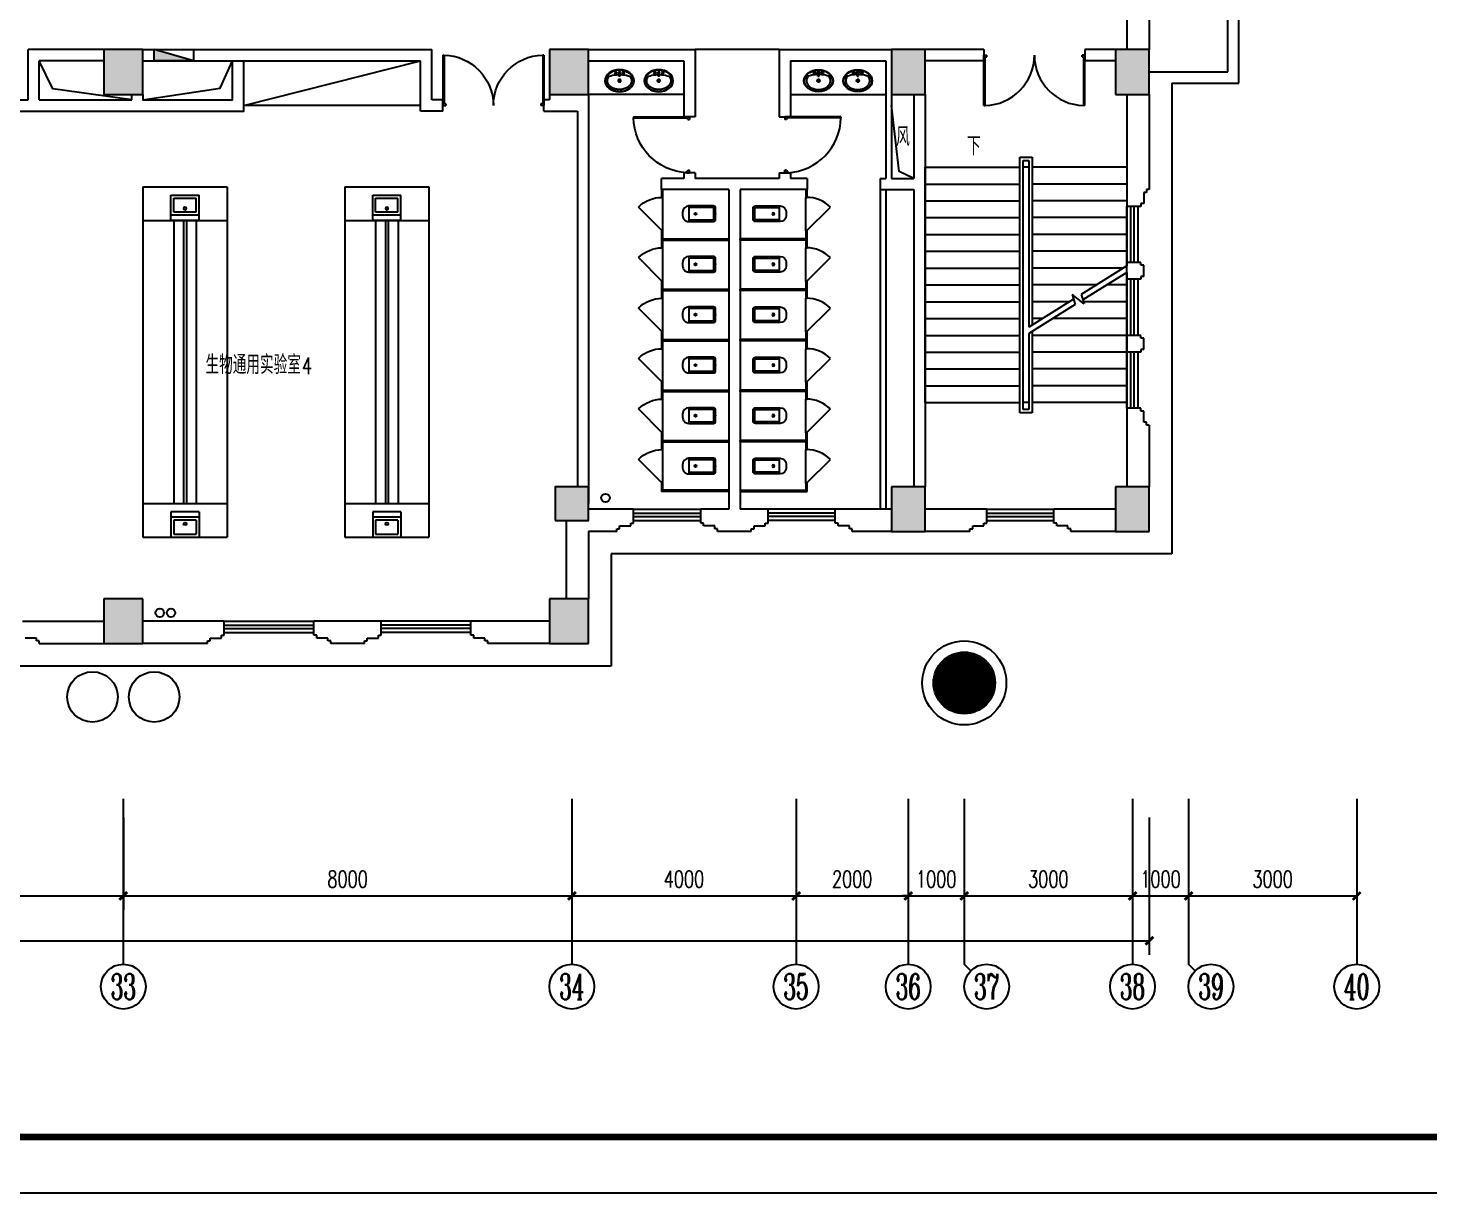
# Model space of a CAD drawing. Extents: x 190999 to 834799, y -200814 to 215286.
# Drawn here: x 618085 to 643074, y 71786 to 92570 of the extents above; entities that cross this region are included whole.
import ezdxf
from ezdxf.enums import TextEntityAlignment as Align

# ---------------------------------------------------------------- set-up
doc = ezdxf.new("R2010")
doc.units = 0
doc.header["$LTSCALE"] = 1000
doc.header["$MEASUREMENT"] = 0
for name, color, linetype in [('A-卫生间', 250, 'Continuous'), ('A-墙线', 2, 'Continuous'), ('A-外包装修', 250, 'Continuous'), ('A-外窗', 145, 'Continuous'), ('A-家具', 250, 'Continuous'), ('A-门', 167, 'Continuous'), ('AXIS', 3, 'Continuous'), ('AXIS_TEXT', 7, 'Continuous'), ('COLUMN', 2, 'Continuous'), ('DIM_SYMB', 3, 'Continuous'), ('EQUIP_消火栓', 6, 'Continuous'), ('PUB_HATCH', 250, 'Continuous'), ('PUB_TEXT', 7, 'Continuous'), ('STAIR', 5, 'Continuous'), ('图框', 189, 'Continuous'), ('房间名称', 7, 'Continuous'), ('洞口线', 177, 'Continuous'), ('雨水管', 3, 'Continuous')]:
    doc.layers.add(name, color=color, linetype=linetype)
doc.styles.add('_TCH_AXIS', font='COMPLEX', dxfattribs={"bigfont": 'GBCBIG'})
doc.styles.add('_TCH_DIM', font='SIMPLEX', dxfattribs={"bigfont": 'GBCBIG'})
doc.styles.add('COMPLEX', font='COMPLEX')
doc.styles.add('DIM_FONT', font='SIMPLEX', dxfattribs={"width": 0.7, "bigfont": 'GBCBIG'})
doc.styles.add('zz-1', font='arial.ttf', dxfattribs={"width": 0.8})
doc.dimstyles.new('DIMN', dxfattribs={"dimtxt": 300, "dimasz": 100, "dimexe": 250, "dimexo": 300, "dimgap": 150, "dimtad": 1, "dimdec": 0, "dimzin": 0, "dimdsep": 46, "dimtxsty": 'DIM_FONT', "dimblk": 'ARCHTICK', "dimcen": 0.09, "dimclrt": 7, "dimazin": 2, "dimtfac": 1, "dimtdec": 0, "dimtix": 1, "dimtmove": 2, "dimatfit": 3, "dimfxl": 0, "dimtolj": 1, "dimtzin": 0, "dimarcsym": 0})

# ---------------------------------------------------------------- blocks, each defined once
blk = doc.blocks.new('TJAD_TK_A0')
at = {"layer": '图框'}
blk.add_line((973, -441.7), (2162, -441.7), dxfattribs=at)
at = {"layer": '图框', "const_width": 1.2}
blk.add_lwpolyline([(2152, -431.7), (2152, 389.3), (998, 389.3), (998, -431.7)], close=True, dxfattribs=at)
blk = doc.blocks.new('m1800')
at = {"layer": 'A-墙线'}
for p, q in [((-900, -100), (-900, 100)), ((900, -100), (900, 100))]:
    blk.add_line(p, q, dxfattribs=at)
at = {"layer": 'A-门'}
for p, q in [((-900, 900), (-900, 0)), ((-900, 900), (-880, 900)), ((-880, 900), (-880, 50)), ((880, 900), (880, 50)), ((900, 900), (880, 900)), ((900, 900), (900, 0)), ((-900, 50), (-870, 50)), ((-900, 0), (-850, 0)), ((-870, 50), (-870, 30)), ((-870, 30), (-850, 30)), ((-850, 30), (-850, 0)), ((850, 30), (850, 0)), ((870, 30), (850, 30)), ((900, 0), (850, 0)), ((870, 50), (870, 30)), ((900, 50), (870, 50))]:
    blk.add_line(p, q, dxfattribs=at)
for centre, start, end in [((-900, 0), 0, 88.7267), ((900, 0), 91.2733, 180)]:
    blk.add_arc(centre, 900, start, end, dxfattribs=at)
blk = doc.blocks.new('手盆')
at = {"layer": 'A-卫生间'}
for p, q in [((113, 12), (46, 16)), ((160, 0), (235, 0)), ((198, -37), (198, 38)), ((113, -11), (46, -16))]:
    blk.add_line(p, q, dxfattribs=at)
for centre, major_axis, ratio, start_param, end_param in [((198, 0), (0, 259), 0.763797, 3.141593, 9.424778), ((194, 0), (0, 259), 0.413212, 0.351725, 1.519021), ((106, 0), (0, 13.9), 0.9, 3.760941, 5.663837), ((194, 0), (0, 259), 0.413212, 1.620217, 2.789865)]:
    blk.add_ellipse(centre, major_axis=major_axis, ratio=ratio, start_param=start_param, end_param=end_param, dxfattribs=at)
for centre, major_axis in [((46, 0), (0, 15.8)), ((56, 71), (0, 20.6)), ((56, 71), (0, 15.6)), ((198, 0), (0, 23.4)), ((56, -71), (0, 20.6)), ((56, -71), (0, 15.6))]:
    blk.add_ellipse(centre, major_axis=major_axis, ratio=0.9, dxfattribs=at)
for points, knots in [([(198, -249), (204, -249), (211, -249), (228, -246), (239, -243), (260, -236), (270, -231), (290, -218), (299, -211), (317, -194), (325, -185), (340, -164), (347, -153), (360, -129), (365, -116), (374, -90), (378, -76), (383, -48), (385, -34), (387, -5), (387, 9), (385, 38), (383, 52), (377, 80), (373, 94), (364, 120), (358, 133), (345, 156), (338, 167), (323, 187), (314, 197), (296, 213), (287, 220), (267, 232), (257, 237), (236, 244), (225, 247), (204, 249), (193, 249), (171, 247), (161, 245), (140, 237), (129, 232), (110, 221), (100, 213), (82, 197), (74, 188), (58, 168), (51, 157), (38, 133), (32, 121), (23, 95), (19, 81), (13, 53), (11, 39), (9, 10), (9, -4), (10, -33), (12, -47), (18, -75), (21, -89), (30, -115), (36, -128), (48, -152), (55, -163), (70, -184), (78, -193), (96, -210), (105, -218), (125, -230), (135, -235), (156, -243), (167, -246), (184, -249), (191, -249), (198, -249)], [0, 0, 0, 0, 0.105369, 0.105369, 0.278747, 0.278747, 0.452125, 0.452125, 0.625504, 0.625504, 0.798882, 0.798882, 0.97226, 0.97226, 1.145639, 1.145639, 1.319017, 1.319017, 1.492395, 1.492395, 1.665774, 1.665774, 1.839152, 1.839152, 2.01253, 2.01253, 2.185909, 2.185909, 2.359287, 2.359287, 2.532665, 2.532665, 2.706044, 2.706044, 2.879422, 2.879422, 3.0528, 3.0528, 3.226179, 3.226179, 3.399557, 3.399557, 3.572935, 3.572935, 3.746313, 3.746313, 3.919692, 3.919692, 4.09307, 4.09307, 4.266448, 4.266448, 4.439827, 4.439827, 4.613205, 4.613205, 4.786583, 4.786583, 4.959962, 4.959962, 5.13334, 5.13334, 5.306718, 5.306718, 5.480097, 5.480097, 5.653475, 5.653475, 5.826853, 5.826853, 6.000232, 6.000232, 6.17361, 6.17361, 6.283185, 6.283185, 6.283185, 6.283185]), ([(119, -185), (121, -187), (123, -188), (130, -193), (135, -196), (146, -202), (152, -205), (163, -209), (169, -210), (180, -213), (186, -214), (194, -214), (196, -214), (198, -214), (204, -214), (209, -214), (222, -212), (229, -210), (241, -206), (245, -204), (254, -200), (259, -197), (269, -191), (275, -187), (286, -178), (291, -173), (300, -162), (304, -158), (314, -145), (319, -137), (327, -123), (329, -118), (334, -107), (336, -101), (341, -89), (343, -83), (346, -71), (348, -64), (351, -49), (352, -40), (354, -22), (355, -13), (355, 5), (355, 14), (354, 32), (352, 41), (349, 58), (348, 66), (343, 81), (341, 89), (335, 104), (332, 111), (326, 125), (322, 132), (314, 144), (310, 150), (301, 162), (296, 167), (287, 177), (281, 181), (272, 189), (267, 192), (256, 199), (250, 202), (238, 207), (233, 209), (223, 211), (217, 212), (205, 214), (198, 214), (186, 213), (181, 213), (171, 211), (166, 210), (151, 205), (141, 200), (128, 191), (123, 188), (119, 185)], [5.740897, 5.740897, 5.740897, 5.740897, 5.780874, 5.780874, 5.896829, 5.896829, 6.012784, 6.012784, 6.128739, 6.128739, 6.240697, 6.240697, 6.283185, 6.283185, 6.283185, 6.399826, 6.399826, 6.5409, 6.5409, 6.634, 6.634, 6.7271, 6.7271, 6.852188, 6.852188, 6.977276, 6.977276, 7.077377, 7.077377, 7.229977, 7.229977, 7.317389, 7.317389, 7.404801, 7.404801, 7.497094, 7.497094, 7.589386, 7.589386, 7.712334, 7.712334, 7.835281, 7.835281, 7.958228, 7.958228, 8.081175, 8.081175, 8.194983, 8.194983, 8.30879, 8.30879, 8.422598, 8.422598, 8.537599, 8.537599, 8.6526, 8.6526, 8.767602, 8.767602, 8.884432, 8.884432, 8.982435, 8.982435, 9.119467, 9.119467, 9.224191, 9.224191, 9.328914, 9.328914, 9.470087, 9.470087, 9.571187, 9.571187, 9.672288, 9.672288, 9.874489, 9.874489, 9.967059, 9.967059, 9.967059, 9.967059])]:
    blk.add_open_spline(points, degree=3, knots=knots, dxfattribs=at)
blk.add_point((46, 0), dxfattribs=at)
blk = doc.blocks.new('m1000')
at = {"layer": 'A-墙线'}
for p, q in [((0, 0), (0, 200)), ((1000, 0), (1000, 200))]:
    blk.add_line(p, q, dxfattribs=at)
at = {"layer": 'A-门'}
for p, q in [((0, 1100), (0, 100)), ((0, 1100), (20, 1100)), ((20, 1100), (20, 150)), ((0, 150), (30, 150)), ((0, 100), (50, 100)), ((30, 150), (30, 130)), ((30, 130), (50, 130)), ((50, 130), (50, 100)), ((950, 130), (950, 100)), ((970, 130), (950, 130)), ((1000, 100), (950, 100)), ((970, 150), (970, 130)), ((1000, 150), (970, 150)), ((1000, 150), (1000, 100))]:
    blk.add_line(p, q, dxfattribs=at)
blk.add_arc((0, 100), 1000, 2.866, 88.854, dxfattribs=at)
blk = doc.blocks.new('$TwtSys$00000434')
for p, q in [((-0.5, 0.5), (-0.5, -0.5)), ((-0.5, -0.5), (0.5, 0.5)), ((0.5, 0.5), (-0.5, 0.5)), ((0.5, -0.5), (0.5, 0.5)), ((-0.5, -0.5), (0.5, -0.5))]:
    blk.add_line(p, q)
blk.add_solid([(0.5, -0.5), (0.5, 0.5), (-0.5, -0.5)])
blk = doc.blocks.new('_ArchTick')
at = {"const_width": 0.5}
blk.add_lwpolyline([(-0.7, -0.7), (0.7, 0.7)], dxfattribs=at)
blk = doc.blocks.new('*D250')
at = {"layer": 'AXIS', "color": 0, "lineweight": -2}
for p, q in [((638785, 78486), (638785, 76836)), ((641785, 78486), (641785, 76836)), ((638785, 77086), (641785, 77086))]:
    blk.add_line(p, q, dxfattribs=at)
at = {"layer": 'Defpoints', "color": 0}
for p in [(638785, 78786), (641785, 78786), (641785, 77086)]:
    blk.add_point(p, dxfattribs=at)
at = {"layer": 'AXIS', "color": 0, "lineweight": -2, "xscale": 100, "yscale": 100, "zscale": 100, "rotation": 180}
blk.add_blockref('_ArchTick', (638785, 77086), dxfattribs=at)
at = {"layer": 'AXIS', "color": 0, "lineweight": -2, "xscale": 100, "yscale": 100, "zscale": 100}
blk.add_blockref('_ArchTick', (641785, 77086), dxfattribs=at)
at = {"layer": 'AXIS', "color": 7, "insert": (640285, 77386), "char_height": 300, "attachment_point": 5, "style": 'DIM_FONT'}
blk.add_mtext('\\A1;3000', dxfattribs=at)
blk = doc.blocks.new('*D251')
at = {"layer": 'AXIS', "color": 0, "lineweight": -2}
for p, q in [((637785, 78486), (637785, 76836)), ((638785, 78486), (638785, 76836)), ((637785, 77086), (638785, 77086))]:
    blk.add_line(p, q, dxfattribs=at)
at = {"layer": 'Defpoints', "color": 0}
for p in [(637785, 78786), (638785, 78786), (638785, 77086)]:
    blk.add_point(p, dxfattribs=at)
at = {"layer": 'AXIS', "color": 0, "lineweight": -2, "xscale": 100, "yscale": 100, "zscale": 100, "rotation": 180}
blk.add_blockref('_ArchTick', (637785, 77086), dxfattribs=at)
at = {"layer": 'AXIS', "color": 0, "lineweight": -2, "xscale": 100, "yscale": 100, "zscale": 100}
blk.add_blockref('_ArchTick', (638785, 77086), dxfattribs=at)
at = {"layer": 'AXIS', "color": 7, "insert": (638285, 77386), "char_height": 300, "attachment_point": 5, "style": 'DIM_FONT'}
blk.add_mtext('\\A1;1000', dxfattribs=at)
blk = doc.blocks.new('*D252')
at = {"layer": 'AXIS', "color": 0, "lineweight": -2}
for p, q in [((634784, 78486), (634784, 76836)), ((637785, 78486), (637785, 76836)), ((634784, 77086), (637785, 77086))]:
    blk.add_line(p, q, dxfattribs=at)
at = {"layer": 'Defpoints', "color": 0}
for p in [(634784, 78786), (637785, 78786), (637785, 77086)]:
    blk.add_point(p, dxfattribs=at)
at = {"layer": 'AXIS', "color": 0, "lineweight": -2, "xscale": 100, "yscale": 100, "zscale": 100, "rotation": 180}
blk.add_blockref('_ArchTick', (634784, 77086), dxfattribs=at)
at = {"layer": 'AXIS', "color": 0, "lineweight": -2, "xscale": 100, "yscale": 100, "zscale": 100}
blk.add_blockref('_ArchTick', (637785, 77086), dxfattribs=at)
at = {"layer": 'AXIS', "color": 7, "insert": (636284, 77386), "char_height": 300, "attachment_point": 5, "style": 'DIM_FONT'}
blk.add_mtext('\\A1;3000', dxfattribs=at)
blk = doc.blocks.new('*D253')
at = {"layer": 'AXIS', "color": 0, "lineweight": -2}
for p, q in [((633785, 78486), (633785, 76836)), ((634784, 78486), (634784, 76836)), ((633785, 77086), (633685, 77086)), ((633785, 77086), (634784, 77086)), ((634784, 77086), (634884, 77086))]:
    blk.add_line(p, q, dxfattribs=at)
at = {"layer": 'Defpoints', "color": 0}
for p in [(633785, 78786), (634784, 78786), (634784, 77086)]:
    blk.add_point(p, dxfattribs=at)
at = {"layer": 'AXIS', "color": 0, "lineweight": -2, "xscale": 100, "yscale": 100, "zscale": 100}
blk.add_blockref('_ArchTick', (633785, 77086), dxfattribs=at)
at = {"layer": 'AXIS', "color": 0, "lineweight": -2, "xscale": 100, "yscale": 100, "zscale": 100, "rotation": 180}
blk.add_blockref('_ArchTick', (634784, 77086), dxfattribs=at)
at = {"layer": 'AXIS', "color": 7, "insert": (634284, 77386), "char_height": 300, "attachment_point": 5, "style": 'DIM_FONT'}
blk.add_mtext('\\A1;1000', dxfattribs=at)
blk = doc.blocks.new('*D254')
at = {"layer": 'AXIS', "color": 0, "lineweight": -2}
for p, q in [((631785, 78486), (631785, 76836)), ((633785, 78486), (633785, 76836)), ((631785, 77086), (633785, 77086))]:
    blk.add_line(p, q, dxfattribs=at)
at = {"layer": 'Defpoints', "color": 0}
for p in [(631785, 78786), (633785, 78786), (633785, 77086)]:
    blk.add_point(p, dxfattribs=at)
at = {"layer": 'AXIS', "color": 0, "lineweight": -2, "xscale": 100, "yscale": 100, "zscale": 100, "rotation": 180}
blk.add_blockref('_ArchTick', (631785, 77086), dxfattribs=at)
at = {"layer": 'AXIS', "color": 0, "lineweight": -2, "xscale": 100, "yscale": 100, "zscale": 100}
blk.add_blockref('_ArchTick', (633785, 77086), dxfattribs=at)
at = {"layer": 'AXIS', "color": 7, "insert": (632785, 77386), "char_height": 300, "attachment_point": 5, "style": 'DIM_FONT'}
blk.add_mtext('\\A1;2000', dxfattribs=at)
blk = doc.blocks.new('*D255')
at = {"layer": 'AXIS', "color": 0, "lineweight": -2}
for p, q in [((627785, 78486), (627785, 76836)), ((631785, 78486), (631785, 76836)), ((627785, 77086), (631785, 77086))]:
    blk.add_line(p, q, dxfattribs=at)
at = {"layer": 'Defpoints', "color": 0}
for p in [(627785, 78786), (631785, 78786), (631785, 77086)]:
    blk.add_point(p, dxfattribs=at)
at = {"layer": 'AXIS', "color": 0, "lineweight": -2, "xscale": 100, "yscale": 100, "zscale": 100, "rotation": 180}
blk.add_blockref('_ArchTick', (627785, 77086), dxfattribs=at)
at = {"layer": 'AXIS', "color": 0, "lineweight": -2, "xscale": 100, "yscale": 100, "zscale": 100}
blk.add_blockref('_ArchTick', (631785, 77086), dxfattribs=at)
at = {"layer": 'AXIS', "color": 7, "insert": (629785, 77386), "char_height": 300, "attachment_point": 5, "style": 'DIM_FONT'}
blk.add_mtext('\\A1;4000', dxfattribs=at)
blk = doc.blocks.new('*D256')
at = {"layer": 'AXIS', "color": 0, "lineweight": -2}
for p, q in [((619785, 78486), (619785, 76836)), ((627785, 78486), (627785, 76836)), ((619785, 77086), (627785, 77086))]:
    blk.add_line(p, q, dxfattribs=at)
at = {"layer": 'Defpoints', "color": 0}
for p in [(619785, 78786), (627785, 78786), (627785, 77086)]:
    blk.add_point(p, dxfattribs=at)
at = {"layer": 'AXIS', "color": 0, "lineweight": -2, "xscale": 100, "yscale": 100, "zscale": 100, "rotation": 180}
blk.add_blockref('_ArchTick', (619785, 77086), dxfattribs=at)
at = {"layer": 'AXIS', "color": 0, "lineweight": -2, "xscale": 100, "yscale": 100, "zscale": 100}
blk.add_blockref('_ArchTick', (627785, 77086), dxfattribs=at)
at = {"layer": 'AXIS', "color": 7, "insert": (623785, 77386), "char_height": 300, "attachment_point": 5, "style": 'DIM_FONT'}
blk.add_mtext('\\A1;8000', dxfattribs=at)
blk = doc.blocks.new('*D257')
at = {"layer": 'AXIS', "color": 0, "lineweight": -2}
for p, q in [((611785, 78486), (611785, 76836)), ((619785, 78486), (619785, 76836)), ((611785, 77086), (619785, 77086))]:
    blk.add_line(p, q, dxfattribs=at)
at = {"layer": 'Defpoints', "color": 0}
for p in [(611785, 78786), (619785, 78786), (619785, 77086)]:
    blk.add_point(p, dxfattribs=at)
at = {"layer": 'AXIS', "color": 0, "lineweight": -2, "xscale": 100, "yscale": 100, "zscale": 100, "rotation": 180}
blk.add_blockref('_ArchTick', (611785, 77086), dxfattribs=at)
at = {"layer": 'AXIS', "color": 0, "lineweight": -2, "xscale": 100, "yscale": 100, "zscale": 100}
blk.add_blockref('_ArchTick', (619785, 77086), dxfattribs=at)
at = {"layer": 'AXIS', "color": 7, "insert": (615785, 77386), "char_height": 300, "attachment_point": 5, "style": 'DIM_FONT'}
blk.add_mtext('\\A1;8000', dxfattribs=at)
blk = doc.blocks.new('*D265')
at = {"layer": 'AXIS', "color": 0, "lineweight": -2}
for p, q in [((564785, 78486), (564785, 76036)), ((638085, 78486), (638085, 76036)), ((564785, 76286), (638085, 76286))]:
    blk.add_line(p, q, dxfattribs=at)
at = {"layer": 'Defpoints', "color": 0}
for p in [(564785, 78786), (638085, 78786), (638085, 76286)]:
    blk.add_point(p, dxfattribs=at)
at = {"layer": 'AXIS', "color": 0, "lineweight": -2, "xscale": 100, "yscale": 100, "zscale": 100, "rotation": 180}
blk.add_blockref('_ArchTick', (564785, 76286), dxfattribs=at)
at = {"layer": 'AXIS', "color": 0, "lineweight": -2, "xscale": 100, "yscale": 100, "zscale": 100}
blk.add_blockref('_ArchTick', (638085, 76286), dxfattribs=at)
at = {"layer": 'AXIS', "color": 7, "insert": (601435, 76586), "char_height": 300, "attachment_point": 5, "style": 'DIM_FONT'}
blk.add_mtext('\\A1;73300', dxfattribs=at)
blk = doc.blocks.new('_YZH')
blk.add_circle((0, 0), 0.5)
at = {"layer": 'PUB_HATCH', "const_width": 0.5}
blk.add_lwpolyline([(-0.25, 0, 1), (0.25, 0, 1)], format="xyb", close=True, dxfattribs=at)
blk = doc.blocks.new('_FZH')
blk.add_lwpolyline([(-0.5, -0.5), (0.5, -0.5), (0.5, 0.5), (-0.5, 0.5)], close=True)
at = {"layer": 'PUB_HATCH'}
blk.add_solid([(-0.5, -0.5), (0.5, -0.5), (-0.5, 0.5), (0.5, 0.5)], dxfattribs=at)
blk = doc.blocks.new('_AXISO')
blk.add_circle((0, 0), 0.5)
at = {"layer": 'AXIS_TEXT', "style": 'COMPLEX', "width": 1.041667}
blk.add_attdef('A', text='', height=0.56, dxfattribs=at).set_placement((-0.25, -0.28), (0.25, -0.28), align=Align.FIT)
blk = doc.blocks.new('$plan$00001609')
at = {"linetype": 'Continuous'}
for p, q in [((0, -251), (0, 251)), ((0, 251), (450, 251)), ((93, -251), (93, 251)), ((450, 251), (450, -251)), ((146, -199), (146, 199)), ((146, 199), (397, 199)), ((397, 199), (397, -199)), ((146, -199), (397, -199)), ((0, -251), (450, -251))]:
    blk.add_line(p, q, dxfattribs=at)
blk.add_line((238, 2), (238, 0))
blk.add_arc((212, 0), 26, 4.716, 0, dxfattribs=at)
at = {"style": 'zz-1'}
for tag in ['YSIZE', 'XSIZE']:
    blk.add_attdef(tag, (0, 0), '', height=0.5, dxfattribs=at)
blk = doc.blocks.new('$lvtry$00000200')
for p, q in [((-140, -40, 0), (-140, -480, 0)), ((-110, -40, 0), (-110, -470, 0)), ((100, 0, 0), (-100, 0, 0)), ((100, -30, 0), (-100, -30, 0)), ((110, -470, 0), (110, -40, 0)), ((140, -480, 0), (140, -40, 0)), ((140, -470, 0), (-140, -470, 0)), ((-30, -590, 0), (30, -590, 0))]:
    blk.add_line(p, q)
blk.add_circle((0, -359, 0), 20)
for centre, radius, start, end in [((-100, -40, 0), 40, 90, 180), ((-100, -40, 0), 10, 90, 180), ((100, -40, 0), 40, 0, 90), ((100, -40, 0), 10, 0, 90), ((-30, -480, 0), 110, 180, 270), ((30, -480, 0), 110, 270, 0)]:
    blk.add_arc(centre, radius, start, end)
blk.add_point((0, 0))
blk = doc.blocks.new('$DorLib2D$00000114')
at = {"color": 0}
blk.add_line((0.5, 0), (-0.207, 0.707), dxfattribs=at)
blk.add_arc((0.5, 0), 1, 135, 180, dxfattribs=at)

msp = doc.modelspace()

# ---------------------------------------------------------------- hatches: boundary and pattern name
at = {"layer": 'PUB_HATCH'}
for points in [[(619434.6, 91386.5), (620134.6, 91386.5), (620134.6, 92186.5), (619434.6, 92186.5)], [(627384.6, 91386.5), (628084.6, 91386.5), (628084.6, 92186.5), (627384.6, 92186.5)], [(633484.6, 91386.5), (634084.6, 91386.5), (634084.6, 92186.5), (633484.6, 92186.5)], [(637484.6, 91386.5), (638084.6, 91386.5), (638084.6, 92186.5), (637484.6, 92186.5)], [(633484.6, 83586.5), (634084.6, 83586.5), (634084.6, 84386.5), (633484.6, 84386.5)], [(637484.6, 83586.5), (638084.6, 83586.5), (638084.6, 84386.5), (637484.6, 84386.5)], [(619434.6, 81586.5), (620134.6, 81586.5), (620134.6, 82386.5), (619434.6, 82386.5)], [(627384.6, 81586.5), (628084.6, 81586.5), (628084.6, 82386.5), (627384.6, 82386.5)]]:
    msp.add_hatch(color=256, dxfattribs=at).paths.add_polyline_path(points)

# ---------------------------------------------------------------- linework, layer by layer
at = {"layer": 'A-卫生间'}
for p, q in [((631484.6, 92186.5), (629984.6, 92186.5)), ((629784.6, 91386.5), (628084.6, 91386.5)), ((631684.6, 91386.5), (633384.6, 91386.5)), ((629384.6, 89686.5), (629384.6, 89549)), ((629409.6, 89686.5), (629384.6, 89686.5)), ((629384.6, 89549), (629409.6, 89549)), ((629409.6, 89549), (629409.6, 89686.5)), ((631959.6, 89686.5), (631959.6, 89549)), ((631984.6, 89686.5), (631959.6, 89686.5)), ((631959.6, 89549), (631984.6, 89549)), ((631984.6, 89549), (631984.6, 89686.5)), ((633284.6, 89686.5), (633284.6, 83986.5)), ((633384.6, 89686.5), (633384.6, 83986.5)), ((629409.6, 88949), (629384.6, 88949)), ((629384.6, 88949), (629384.6, 88786.5)), ((629384.6, 88786.5), (629384.6, 88649)), ((629409.6, 88811.5), (629409.6, 88949)), ((629409.6, 88811.5), (630584.6, 88811.5)), ((629409.6, 88649), (629409.6, 88786.5)), ((629409.6, 88786.5), (630584.6, 88786.5)), ((630584.6, 88811.5), (630584.6, 88786.5)), ((631959.6, 88811.5), (630784.6, 88811.5)), ((630784.6, 88786.5), (630784.6, 88811.5)), ((631959.6, 88786.5), (630784.6, 88786.5)), ((631984.6, 88949), (631959.6, 88949)), ((631959.6, 88949), (631959.6, 88811.5)), ((631959.6, 88786.5), (631959.6, 88649)), ((631984.6, 88786.5), (631984.6, 88949)), ((631984.6, 88649), (631984.6, 88786.5)), ((629384.6, 88649), (629409.6, 88649)), ((631959.6, 88649), (631984.6, 88649)), ((629409.6, 88049), (629384.6, 88049)), ((629384.6, 88049), (629384.6, 87886.5)), ((629409.6, 87911.5), (629409.6, 88049)), ((631984.6, 88049), (631959.6, 88049)), ((631959.6, 88049), (631959.6, 87911.5)), ((631984.6, 87886.5), (631984.6, 88049)), ((629384.6, 87886.5), (629384.6, 87749)), ((629384.6, 87749), (629409.6, 87749)), ((629409.6, 87911.5), (630584.6, 87911.5)), ((629409.6, 87749), (629409.6, 87886.5)), ((629409.6, 87886.5), (630584.6, 87886.5)), ((630584.6, 87911.5), (630584.6, 87886.5)), ((631959.6, 87911.5), (630784.6, 87911.5)), ((630784.6, 87886.5), (630784.6, 87911.5)), ((631959.6, 87886.5), (630784.6, 87886.5)), ((631959.6, 87886.5), (631959.6, 87749)), ((631959.6, 87749), (631984.6, 87749)), ((631984.6, 87749), (631984.6, 87886.5)), ((629409.6, 87149), (629384.6, 87149)), ((629384.6, 87149), (629384.6, 86986.5)), ((629384.6, 86986.5), (629384.6, 86849)), ((629409.6, 87011.5), (629409.6, 87149)), ((629409.6, 87011.5), (630584.6, 87011.5)), ((629409.6, 86986.5), (630584.6, 86986.5)), ((629409.6, 86849), (629409.6, 86986.5)), ((630584.6, 87011.5), (630584.6, 86986.5)), ((631959.6, 87011.5), (630784.6, 87011.5)), ((630784.6, 86986.5), (630784.6, 87011.5)), ((631959.6, 86986.5), (630784.6, 86986.5)), ((631984.6, 87149), (631959.6, 87149)), ((631959.6, 87149), (631959.6, 87011.5)), ((631959.6, 86986.5), (631959.6, 86849)), ((631984.6, 86986.5), (631984.6, 87149)), ((631984.6, 86849), (631984.6, 86986.5)), ((629384.6, 86849), (629409.6, 86849)), ((631959.6, 86849), (631984.6, 86849)), ((629409.6, 86249), (629384.6, 86249)), ((629384.6, 86249), (629384.6, 86086.5)), ((629409.6, 86111.5), (629409.6, 86249)), ((631984.6, 86249), (631959.6, 86249)), ((631959.6, 86249), (631959.6, 86111.5)), ((631984.6, 86086.5), (631984.6, 86249)), ((629384.6, 86086.5), (629384.6, 85949)), ((629409.6, 86111.5), (630584.6, 86111.5)), ((629409.6, 86086.5), (630584.6, 86086.5)), ((629409.6, 85949), (629409.6, 86086.5)), ((630584.6, 86111.5), (630584.6, 86086.5)), ((631959.6, 86111.5), (630784.6, 86111.5)), ((630784.6, 86086.5), (630784.6, 86111.5)), ((631959.6, 86086.5), (630784.6, 86086.5)), ((631959.6, 86086.5), (631959.6, 85949)), ((631984.6, 85949), (631984.6, 86086.5)), ((629384.6, 85949), (629409.6, 85949)), ((631959.6, 85949), (631984.6, 85949)), ((629409.6, 85349), (629384.6, 85349)), ((629384.6, 85349), (629384.6, 85186.5)), ((629409.6, 85211.5), (629409.6, 85349)), ((631984.6, 85349), (631959.6, 85349)), ((631959.6, 85349), (631959.6, 85211.5)), ((631984.6, 85186.5), (631984.6, 85349)), ((629384.6, 85186.5), (629384.6, 85049)), ((629384.6, 85049), (629409.6, 85049)), ((629409.6, 85211.5), (630584.6, 85211.5)), ((629409.6, 85049), (629409.6, 85186.5)), ((629409.6, 85186.5), (630584.6, 85186.5)), ((630584.6, 85211.5), (630584.6, 85186.5)), ((631959.6, 85211.5), (630784.6, 85211.5)), ((630784.6, 85186.5), (630784.6, 85211.5)), ((631959.6, 85186.5), (630784.6, 85186.5)), ((631959.6, 85186.5), (631959.6, 85049)), ((631959.6, 85049), (631984.6, 85049)), ((631984.6, 85049), (631984.6, 85186.5)), ((629409.6, 84449), (629384.6, 84449)), ((629384.6, 84449), (629384.6, 84299)), ((630584.6, 84299), (629384.6, 84299)), ((629409.6, 84324), (629409.6, 84449)), ((630584.6, 84324), (629409.6, 84324)), ((630584.6, 84299), (630584.6, 84324)), ((630784.6, 84324), (631959.6, 84324)), ((630784.6, 84324), (630784.6, 84299)), ((630784.6, 84299), (631984.6, 84299)), ((631984.6, 84449), (631959.6, 84449)), ((631959.6, 84449), (631959.6, 84324)), ((631984.6, 84299), (631984.6, 84449))]:
    msp.add_line(p, q, dxfattribs=at)
at = {"layer": 'A-墙线'}
for p, q in [((637684.6, 93586.5), (637684.6, 92186.5)), ((638084.6, 93286.5), (638084.6, 92186.5)), ((618084.6, 91286.5), (618084.6, 92186.5)), ((619434.6, 92186.5), (618084.6, 92186.5)), ((618284.6, 91286.5), (618284.6, 91986.5)), ((619434.6, 91986.5), (618284.6, 91986.5)), ((620134.6, 92186.5), (625284.6, 92186.5)), ((620134.6, 91986.5), (625084.6, 91986.5)), ((625084.6, 91086.5), (625084.6, 91986.5)), ((625284.6, 91286.5), (625284.6, 92186.5)), ((628084.6, 92186.5), (629984.6, 92186.5)), ((628084.6, 91986.5), (629784.6, 91986.5)), ((629784.6, 91986.5), (629784.6, 90986.5)), ((629984.6, 92186.5), (629984.6, 90986.5)), ((631484.6, 92186.5), (631484.6, 90986.5)), ((631484.6, 92186.5), (633484.6, 92186.5)), ((631684.6, 91986.5), (631684.6, 90986.5)), ((631684.6, 91986.5), (633384.6, 91986.5)), ((633384.6, 91986.5), (633384.6, 89886.5)), ((633484.6, 91986.5), (633484.6, 89886.5)), ((635134.6, 92186.5), (634084.6, 92186.5)), ((635134.6, 91986.5), (634084.6, 91986.5)), ((637484.6, 92186.5), (636934.6, 92186.5)), ((637484.6, 91986.5), (636934.6, 91986.5)), ((617884.6, 91286.5), (618084.6, 91286.5)), ((618284.6, 91286.5), (619934.6, 91286.5)), ((619934.6, 91286.5), (619934.6, 91386.5)), ((625484.6, 91286.5), (625284.6, 91286.5)), ((627384.6, 91286.5), (627284.6, 91286.5)), ((627384.6, 91386.5), (627384.6, 91286.5)), ((628084.6, 91386.5), (628084.6, 84086.5)), ((633884.6, 91386.5), (633884.6, 89886.5)), ((634084.6, 91386.5), (634084.6, 84386.5)), ((637684.6, 91386.5), (637684.6, 89386.5)), ((638084.6, 91386.5), (638084.6, 89686.5)), ((617884.6, 91086.5), (620134.6, 91086.5)), ((625484.6, 91086.5), (625084.6, 91086.5)), ((627284.6, 91086.5), (627884.6, 91086.5)), ((627884.6, 91086.5), (627884.6, 84386.5)), ((629784.6, 89986.5), (629784.6, 89886.5)), ((629984.6, 89986.5), (629984.6, 89886.5)), ((631484.6, 89986.5), (631484.6, 89886.5)), ((631684.6, 89986.5), (631684.6, 89886.5)), ((629784.6, 89886.5), (629384.6, 89886.5)), ((629384.6, 89686.5), (629384.6, 89886.5)), ((631484.6, 89886.5), (629984.6, 89886.5)), ((631984.6, 89886.5), (631684.6, 89886.5)), ((631984.6, 89886.5), (631984.6, 89686.5)), ((633284.6, 89886.5), (633284.6, 89686.5)), ((633284.6, 89886.5), (633384.6, 89886.5)), ((633484.6, 89886.5), (633884.6, 89886.5)), ((630584.6, 89686.5), (629384.6, 89686.5)), ((630584.6, 89686.5), (630584.6, 83986.5)), ((630784.6, 89686.5), (630784.6, 83986.5)), ((631984.6, 89686.5), (630784.6, 89686.5)), ((633284.6, 89686.5), (633884.6, 89686.5)), ((633884.6, 89686.5), (633884.6, 84386.5)), ((638034.6, 89636.5), (637984.6, 89636.5)), ((637984.6, 89636.5), (637984.6, 89436.5)), ((638084.6, 89686.5), (638034.6, 89686.5)), ((638034.6, 89686.5), (638034.6, 89636.5)), ((637934.6, 89386.5), (637684.6, 89386.5)), ((637934.6, 89436.5), (637934.6, 89386.5)), ((637984.6, 89436.5), (637934.6, 89436.5)), ((637684.6, 88086.5), (637684.6, 88386.5)), ((637934.6, 88386.5), (637684.6, 88386.5)), ((637934.6, 88336.5), (637934.6, 88386.5)), ((637984.6, 88336.5), (637934.6, 88336.5)), ((637984.6, 88136.5), (637984.6, 88336.5)), ((637934.6, 88086.5), (637684.6, 88086.5)), ((637934.6, 88136.5), (637934.6, 88086.5)), ((637984.6, 88136.5), (637934.6, 88136.5)), ((637684.6, 86786.5), (637684.6, 87086.5)), ((637934.6, 87086.5), (637684.6, 87086.5)), ((637934.6, 87036.5), (637934.6, 87086.5)), ((637984.6, 87036.5), (637934.6, 87036.5)), ((637984.6, 86836.5), (637984.6, 87036.5)), ((637934.6, 86786.5), (637684.6, 86786.5)), ((637934.6, 86836.5), (637934.6, 86786.5)), ((637984.6, 86836.5), (637934.6, 86836.5)), ((637684.6, 86086.5), (637684.6, 84386.5)), ((637934.6, 85786.5), (637684.6, 85786.5)), ((637934.6, 85736.5), (637934.6, 85786.5)), ((637984.6, 85736.5), (637934.6, 85736.5)), ((637984.6, 85536.5), (637984.6, 85736.5)), ((638034.6, 85536.5), (637984.6, 85536.5)), ((638034.6, 85486.5), (638034.6, 85536.5)), ((638084.6, 85486.5), (638034.6, 85486.5)), ((638084.6, 85486.5), (638084.6, 84386.5)), ((628884.6, 83986.5), (628084.6, 83986.5)), ((628884.6, 83736.5), (628884.6, 83986.5)), ((630584.6, 83986.5), (630084.6, 83986.5)), ((630084.6, 83736.5), (630084.6, 83986.5)), ((631284.6, 83986.5), (630784.6, 83986.5)), ((631284.6, 83736.5), (631284.6, 83986.5)), ((633484.6, 83986.5), (632484.6, 83986.5)), ((632484.6, 83736.5), (632484.6, 83986.5)), ((635184.6, 83986.5), (634084.6, 83986.5)), ((635184.6, 83736.5), (635184.6, 83986.5)), ((637484.6, 83986.5), (636384.6, 83986.5)), ((636384.6, 83736.5), (636384.6, 83986.5)), ((627684.6, 83786.5), (627684.6, 82386.5)), ((628834.6, 83736.5), (628884.6, 83736.5)), ((628834.6, 83686.5), (628834.6, 83736.5)), ((630134.6, 83736.5), (630084.6, 83736.5)), ((630134.6, 83686.5), (630134.6, 83736.5)), ((631234.6, 83736.5), (631284.6, 83736.5)), ((631234.6, 83686.5), (631234.6, 83736.5)), ((632534.6, 83736.5), (632484.6, 83736.5)), ((632534.6, 83686.5), (632534.6, 83736.5)), ((635134.6, 83736.5), (635184.6, 83736.5)), ((635134.6, 83686.5), (635134.6, 83736.5)), ((636434.6, 83736.5), (636384.6, 83736.5)), ((636434.6, 83686.5), (636434.6, 83736.5)), ((628084.6, 83586.5), (628084.6, 82386.5)), ((628584.6, 83586.5), (628084.6, 83586.5)), ((628584.6, 83586.5), (628584.6, 83636.5)), ((628584.6, 83636.5), (628634.6, 83636.5)), ((628634.6, 83636.5), (628634.6, 83686.5)), ((628634.6, 83686.5), (628834.6, 83686.5)), ((630334.6, 83686.5), (630134.6, 83686.5)), ((630334.6, 83636.5), (630334.6, 83686.5)), ((630384.6, 83636.5), (630334.6, 83636.5)), ((630384.6, 83586.5), (630384.6, 83636.5)), ((630984.6, 83586.5), (630384.6, 83586.5)), ((630984.6, 83586.5), (630984.6, 83636.5)), ((630984.6, 83636.5), (631034.6, 83636.5)), ((631034.6, 83636.5), (631034.6, 83686.5)), ((631034.6, 83686.5), (631234.6, 83686.5)), ((632734.6, 83686.5), (632534.6, 83686.5)), ((632734.6, 83636.5), (632734.6, 83686.5)), ((632784.6, 83636.5), (632734.6, 83636.5)), ((632784.6, 83586.5), (632784.6, 83636.5)), ((633484.6, 83586.5), (632784.6, 83586.5)), ((634884.6, 83586.5), (634084.6, 83586.5)), ((634884.6, 83586.5), (634884.6, 83636.5)), ((634884.6, 83636.5), (634934.6, 83636.5)), ((634934.6, 83636.5), (634934.6, 83686.5)), ((634934.6, 83686.5), (635134.6, 83686.5)), ((636634.6, 83686.5), (636434.6, 83686.5)), ((636634.6, 83636.5), (636634.6, 83686.5)), ((636684.6, 83636.5), (636634.6, 83636.5)), ((636684.6, 83586.5), (636684.6, 83636.5)), ((637484.6, 83586.5), (636684.6, 83586.5)), ((617984.6, 81986.5), (619434.6, 81986.5)), ((621584.6, 81986.5), (620134.6, 81986.5)), ((621584.6, 81736.5), (621584.6, 81986.5)), ((624384.6, 81986.5), (623184.6, 81986.5)), ((623184.6, 81736.5), (623184.6, 81986.5)), ((624384.6, 81736.5), (624384.6, 81986.5)), ((627384.6, 81986.5), (625984.6, 81986.5)), ((625984.6, 81736.5), (625984.6, 81986.5)), ((621534.6, 81736.5), (621584.6, 81736.5)), ((621534.6, 81686.5), (621534.6, 81736.5)), ((623234.6, 81736.5), (623184.6, 81736.5)), ((623234.6, 81686.5), (623234.6, 81736.5)), ((624334.6, 81736.5), (624384.6, 81736.5)), ((624334.6, 81686.5), (624334.6, 81736.5)), ((626034.6, 81736.5), (625984.6, 81736.5)), ((626034.6, 81686.5), (626034.6, 81736.5)), ((618234.6, 81686.5), (618034.6, 81686.5)), ((618234.6, 81636.5), (618234.6, 81686.5)), ((618284.6, 81636.5), (618234.6, 81636.5)), ((618284.6, 81586.5), (618284.6, 81636.5)), ((618284.6, 81586.5), (619434.6, 81586.5)), ((621284.6, 81586.5), (620134.6, 81586.5)), ((621284.6, 81586.5), (621284.6, 81636.5)), ((621284.6, 81636.5), (621334.6, 81636.5)), ((621334.6, 81636.5), (621334.6, 81686.5)), ((621334.6, 81686.5), (621534.6, 81686.5)), ((623434.6, 81686.5), (623234.6, 81686.5)), ((623434.6, 81636.5), (623434.6, 81686.5)), ((623484.6, 81636.5), (623434.6, 81636.5)), ((623484.6, 81586.5), (623484.6, 81636.5)), ((624084.6, 81586.5), (623484.6, 81586.5)), ((624084.6, 81586.5), (624084.6, 81636.5)), ((624084.6, 81636.5), (624134.6, 81636.5)), ((624134.6, 81636.5), (624134.6, 81686.5)), ((624134.6, 81686.5), (624334.6, 81686.5)), ((626234.6, 81686.5), (626034.6, 81686.5)), ((626234.6, 81636.5), (626234.6, 81686.5)), ((626284.6, 81636.5), (626234.6, 81636.5)), ((626284.6, 81586.5), (626284.6, 81636.5)), ((627384.6, 81586.5), (626284.6, 81586.5))]:
    msp.add_line(p, q, dxfattribs=at)
for points in [[(620134.6, 91086.5), (621934.6, 91086.5), (621934.6, 91986.5)], [(620134.6, 91386.5), (620134.6, 91286.5), (621734.6, 91286.5), (621734.6, 91986.5)]]:
    msp.add_lwpolyline(points, dxfattribs=at)
at = {"layer": 'A-外包装修'}
for p, q in [((639484.6, 91786.5), (639484.6, 98523.1)), ((639684.6, 91586.5), (639684.6, 98157.4)), ((638084.6, 91786.5), (639484.6, 91786.5)), ((638484.6, 91586.5), (638484.6, 83186.5)), ((638484.6, 91586.5), (639684.6, 91586.5)), ((628484.6, 83186.5), (628484.6, 81186.5)), ((638484.6, 83186.5), (628484.6, 83186.5)), ((628484.6, 81186.5), (563784.6, 81186.5))]:
    msp.add_line(p, q, dxfattribs=at)
for centre, radius in [((634784.6, 80886.5), 750), ((619234.6, 80636.5), 450), ((620334.6, 80636.5), 450)]:
    msp.add_circle(centre, radius, dxfattribs=at)
at = {"layer": 'A-外窗'}
for p, q in [((637684.6, 88386.5), (637684.6, 89386.5)), ((637754.6, 88386.5), (637754.6, 89386.5)), ((637814.6, 88386.5), (637814.6, 89386.5)), ((637884.6, 88386.5), (637884.6, 89386.5)), ((637684.6, 87086.5), (637684.6, 88086.5)), ((637754.6, 87086.5), (637754.6, 88086.5)), ((637814.6, 87086.5), (637814.6, 88086.5)), ((637884.6, 87086.5), (637884.6, 88086.5)), ((637684.6, 85786.5), (637684.6, 86786.5)), ((637754.6, 85786.5), (637754.6, 86786.5)), ((637814.6, 85786.5), (637814.6, 86786.5)), ((637884.6, 85786.5), (637884.6, 86786.5)), ((628884.6, 83986.5), (630084.6, 83986.5)), ((632484.6, 83986.5), (631284.6, 83986.5)), ((635184.6, 83986.5), (636384.6, 83986.5)), ((628884.6, 83916.5), (630084.6, 83916.5)), ((628884.6, 83856.5), (630084.6, 83856.5)), ((628884.6, 83786.5), (630084.6, 83786.5)), ((632484.6, 83916.5), (631284.6, 83916.5)), ((632484.6, 83856.5), (631284.6, 83856.5)), ((632484.6, 83786.5), (631284.6, 83786.5)), ((635184.6, 83916.5), (636384.6, 83916.5)), ((635184.6, 83856.5), (636384.6, 83856.5)), ((635184.6, 83786.5), (636384.6, 83786.5)), ((621584.6, 81986.5), (623184.6, 81986.5)), ((625984.6, 81986.5), (624384.6, 81986.5)), ((621584.6, 81916.5), (623184.6, 81916.5)), ((621584.6, 81856.5), (623184.6, 81856.5)), ((621584.6, 81786.5), (623184.6, 81786.5)), ((625984.6, 81916.5), (624384.6, 81916.5)), ((625984.6, 81856.5), (624384.6, 81856.5)), ((625984.6, 81786.5), (624384.6, 81786.5))]:
    msp.add_line(p, q, dxfattribs=at)
at = {"layer": 'A-家具'}
for p, q in [((621934.6, 91186.5), (625084.6, 91986.5)), ((625084.6, 91186.5), (621934.6, 91186.5)), ((620134.6, 89736.5), (620134.6, 83486.5)), ((620134.6, 89736.5), (621634.6, 89736.5)), ((621634.6, 89736.5), (621634.6, 83486.5)), ((623734.6, 89736.5), (623734.6, 83486.5)), ((623734.6, 89736.5), (625234.6, 89736.5)), ((625234.6, 89736.5), (625234.6, 83486.5)), ((620134.6, 89136.5), (621634.6, 89136.5)), ((620684.6, 89136.5), (620684.6, 84086.5)), ((620859.6, 89136.5), (620859.6, 84086.5)), ((620909.6, 89136.5), (620909.6, 84086.5)), ((621084.6, 89136.5), (621084.6, 84086.5)), ((623734.6, 89136.5), (625234.6, 89136.5)), ((624284.6, 89136.5), (624284.6, 84086.5)), ((624459.6, 89136.5), (624459.6, 84086.5)), ((624509.6, 89136.5), (624509.6, 84086.5)), ((624684.6, 89136.5), (624684.6, 84086.5)), ((620134.6, 84086.5), (621634.6, 84086.5)), ((623734.6, 84086.5), (625234.6, 84086.5)), ((620134.6, 83486.5), (621634.6, 83486.5)), ((623734.6, 83486.5), (625234.6, 83486.5))]:
    msp.add_line(p, q, dxfattribs=at)
at = {"layer": 'A-门'}
for p, q in [((629409.6, 88949), (629409.6, 89549)), ((631959.6, 88949), (631959.6, 89549)), ((629409.6, 88049), (629409.6, 88649)), ((631959.6, 88049), (631959.6, 88649)), ((629409.6, 87149), (629409.6, 87749)), ((631959.6, 87149), (631959.6, 87749)), ((629409.6, 86249), (629409.6, 86849)), ((631959.6, 86249), (631959.6, 86849)), ((629409.6, 85349), (629409.6, 85949)), ((631959.6, 85349), (631959.6, 85949)), ((629409.6, 84449), (629409.6, 85049)), ((631959.6, 84449), (631959.6, 85049))]:
    msp.add_line(p, q, dxfattribs=at)
at = {"layer": 'AXIS'}
for p, q in [((619784.6, 78816.5), (619784.6, 75867.4)), ((627784.6, 78816.5), (627784.6, 75867.4)), ((631784.6, 78816.5), (631784.6, 75867.4)), ((633784.6, 78816.5), (633784.6, 75867.4)), ((634784.1, 78816.5), (634784.1, 75867.4)), ((637784.6, 78816.5), (637784.6, 75867.4)), ((638785, 78816.5), (638785, 75867.4)), ((641784.6, 78816.5), (641784.6, 75867.4)), ((634901.3, 75750.2), (634784.1, 75867.4)), ((638902.2, 75750.2), (638785, 75867.4))]:
    msp.add_line(p, q, dxfattribs=at)
at = {"layer": 'COLUMN'}
for p, q in [((620134.6, 92186.5), (619434.6, 92186.5)), ((619434.6, 92186.5), (619434.6, 91386.5)), ((620134.6, 91386.5), (620134.6, 92186.5)), ((628084.6, 92186.5), (627384.6, 92186.5)), ((627384.6, 92186.5), (627384.6, 91386.5)), ((628084.6, 91386.5), (628084.6, 92186.5)), ((634084.6, 92186.5), (633484.6, 92186.5)), ((633484.6, 92186.5), (633484.6, 91386.5)), ((634084.6, 91386.5), (634084.6, 92186.5)), ((638084.6, 92186.5), (637484.6, 92186.5)), ((637484.6, 92186.5), (637484.6, 91386.5)), ((638084.6, 91386.5), (638084.6, 92186.5)), ((619434.6, 91386.5), (620134.6, 91386.5)), ((627384.6, 91386.5), (628084.6, 91386.5)), ((633484.6, 91386.5), (634084.6, 91386.5)), ((637484.6, 91386.5), (638084.6, 91386.5)), ((634084.6, 84386.5), (633484.6, 84386.5)), ((633484.6, 84386.5), (633484.6, 83586.5)), ((634084.6, 83586.5), (634084.6, 84386.5)), ((638084.6, 84386.5), (637484.6, 84386.5)), ((637484.6, 84386.5), (637484.6, 83586.5)), ((638084.6, 83586.5), (638084.6, 84386.5)), ((633484.6, 83586.5), (634084.6, 83586.5)), ((637484.6, 83586.5), (638084.6, 83586.5)), ((620134.6, 82386.5), (619434.6, 82386.5)), ((619434.6, 82386.5), (619434.6, 81586.5)), ((620134.6, 81586.5), (620134.6, 82386.5)), ((628084.6, 82386.5), (627384.6, 82386.5)), ((627384.6, 82386.5), (627384.6, 81586.5)), ((628084.6, 81586.5), (628084.6, 82386.5)), ((619434.6, 81586.5), (620134.6, 81586.5)), ((627384.6, 81586.5), (628084.6, 81586.5))]:
    msp.add_line(p, q, dxfattribs=at)
at = {"layer": 'DIM_SYMB'}
msp.add_lwpolyline([(634929.6, 90086.5, 0, 0, 0), (634929.6, 84981.6, 0, 0, 0), (636839.6, 84981.6, 0, 0, 0), (636839.6, 87211.7, 80, 0, 0), (636839.6, 87511.7, 0, 0, 0)], format="xyseb", dxfattribs=at)
at = {"layer": 'STAIR'}
for p, q in [((635774.6, 90266.5), (635994.6, 90266.5)), ((635774.6, 85706.5), (635774.6, 90266.5)), ((635994.6, 90266.5), (635994.6, 87272.6)), ((634084.6, 85886.5), (634084.6, 90086.5)), ((634084.6, 90086.5), (635774.6, 90086.5)), ((635834.6, 90206.5), (635934.6, 90206.5)), ((635834.6, 85766.5), (635834.6, 90206.5)), ((635834.6, 85886.5), (635834.6, 90086.5)), ((635934.6, 90086.5), (635834.6, 90086.5)), ((635934.6, 90206.5), (635934.6, 87235.3)), ((635934.6, 90086.5), (635934.6, 87235.3)), ((637684.6, 90086.5), (635994.6, 90086.5)), ((637684.6, 90086.5), (637684.6, 88325.1)), ((634084.6, 89786.5), (635774.6, 89786.5)), ((637684.6, 89786.5), (635994.6, 89786.5)), ((634084.6, 89486.5), (635774.6, 89486.5)), ((637684.6, 89486.5), (635994.6, 89486.5)), ((634084.6, 89186.5), (635774.6, 89186.5)), ((637684.6, 89186.5), (635994.6, 89186.5)), ((634084.6, 88886.5), (635774.6, 88886.5)), ((637684.6, 88886.5), (635994.6, 88886.5)), ((634084.6, 88586.5), (635774.6, 88586.5)), ((637684.6, 88586.5), (635994.6, 88586.5)), ((634084.6, 88286.5), (635774.6, 88286.5)), ((637622.5, 88286.5), (635994.6, 88286.5)), ((637684.6, 88325.1), (636870.8, 87818.3)), ((634084.6, 87986.5), (635774.6, 87986.5)), ((637140.8, 87986.5), (635994.6, 87986.5)), ((637684.6, 88207.3), (636900.9, 87719.3)), ((637684.6, 87986.5), (637330, 87986.5)), ((637684.6, 88207.3), (637684.6, 85886.5)), ((636735.2, 87733.9), (635934.6, 87235.3)), ((636922.7, 87647.6), (636711, 87813.5)), ((636711, 87813.5), (636765.3, 87634.8)), ((636870.8, 87818.3), (636922.7, 87647.6)), ((634084.6, 87686.5), (635774.6, 87686.5)), ((636765.3, 87634.8), (635934.6, 87117.5)), ((636659.1, 87686.5), (635994.6, 87686.5)), ((637684.6, 87686.5), (636910.9, 87686.5)), ((634084.6, 87386.5), (635774.6, 87386.5)), ((636177.4, 87386.5), (635994.6, 87386.5)), ((637684.6, 87386.5), (636366.6, 87386.5)), ((634084.6, 87086.5), (635774.6, 87086.5)), ((635934.6, 87117.5), (635934.6, 85886.5)), ((635934.6, 87117.5), (635934.6, 85766.5)), ((635994.6, 87154.8), (635994.6, 85706.5)), ((637684.6, 87086.5), (635994.6, 87086.5)), ((634084.6, 86786.5), (635774.6, 86786.5)), ((637684.6, 86786.5), (635994.6, 86786.5)), ((634084.6, 86486.5), (635774.6, 86486.5)), ((637684.6, 86486.5), (635994.6, 86486.5)), ((634084.6, 86186.5), (635774.6, 86186.5)), ((637684.6, 86186.5), (635994.6, 86186.5)), ((634084.6, 85886.5), (635774.6, 85886.5)), ((635934.6, 85886.5), (635834.6, 85886.5)), ((635934.6, 85766.5), (635834.6, 85766.5)), ((637684.6, 85886.5), (635994.6, 85886.5)), ((635994.6, 85706.5), (635774.6, 85706.5))]:
    msp.add_line(p, q, dxfattribs=at)
at = {"layer": '洞口线', "ltscale": 2}
for points in [[(619934.6, 91286.5), (618526.6, 91485), (618284.6, 91986.5)], [(620134.6, 91286.5), (621509.6, 91493.9), (621734.6, 91986.5)], [(633884.6, 89886.5), (633625.1, 90011.7), (633484.6, 91186.5)]]:
    msp.add_lwpolyline(points, dxfattribs=at)
at = {"layer": '雨水管'}
for centre in [(628384.6, 84186.5), (620434.6, 82136.5), (620634.6, 82136.5)]:
    msp.add_circle(centre, 75, dxfattribs=at)

# ---------------------------------------------------------------- block references
at = {"xscale": -1, "rotation": 90}
for p in [(628634.6, 91826.5), (629334.6, 91826.5)]:
    msp.add_blockref('手盆', p, dxfattribs=at)
at = {"rotation": 270}
for p in [(632184.6, 91826.5), (632884.6, 91826.5)]:
    msp.add_blockref('手盆', p, dxfattribs=at)
at = {"layer": 'A-卫生间', "rotation": 269.9999999989353}
for p in [(630350.2, 89255.2, 0), (630350.2, 88355.2, 0), (630350.2, 87455.2, 0), (630350.2, 86555.2, 0), (630350.2, 85655.2, 0), (630350.2, 84755.2, 0)]:
    msp.add_blockref('$lvtry$00000200', p, dxfattribs=at)
at = {"layer": 'A-卫生间', "yscale": -0.9999999999999998, "rotation": 270.0000000010646}
for p in [(631018.9, 89255.2, 0), (631018.9, 88355.2, 0), (631018.9, 87455.2, 0), (631018.9, 86555.2, 0), (631018.9, 85655.2, 0), (631018.9, 84755.2, 0)]:
    msp.add_blockref('$lvtry$00000200', p, dxfattribs=at)
at = {"layer": 'A-家具', "rotation": 90}
for p in [(620884.6, 89136.5), (624484.6, 89136.5)]:
    msp.add_blockref('$plan$00001609', p, dxfattribs=at)
at = {"layer": 'A-家具', "yscale": -1, "rotation": 270}
for p in [(620884.6, 83936.5), (624484.6, 83936.5)]:
    msp.add_blockref('$plan$00001609', p, dxfattribs=at)
at = {"layer": 'A-门', "xscale": -1}
msp.add_blockref('m1800', (626384.6, 91186.5), dxfattribs=at)
at = {"layer": 'A-门'}
for name, p, rotation in [('m1800', (636034.6, 92086.5), 180), ('m1000', (631484.6, 90986.5), 270)]:
    msp.add_blockref(name, p, dxfattribs=dict(at, rotation=rotation))
at = {"layer": 'A-门', "xscale": -1, "rotation": 90}
msp.add_blockref('m1000', (629984.6, 90986.5), dxfattribs=at)
at = {"layer": 'A-门', "xscale": -600, "zscale": 25, "rotation": 90}
for p, yscale in [((629397.1, 89249), 600), ((631972.1, 89249), -600), ((629397.1, 88349), 600), ((631972.1, 88349), -600), ((629397.1, 87449), 600), ((631972.1, 87449), -600), ((629397.1, 86549), 600), ((631972.1, 86549), -600), ((629397.1, 85649), 600), ((631972.1, 85649), -600), ((629397.1, 84749), 600), ((631972.1, 84749), -600)]:
    msp.add_blockref('$DorLib2D$00000114', p, dxfattribs=dict(at, yscale=yscale))
at = {"layer": 'AXIS'}
ref = msp.add_blockref('_AXISO', (619784.6, 75467.4), dxfattribs=dict(at, xscale=800, yscale=800, zscale=800))
ref.add_attrib('A', '33', dxfattribs={"layer": 'AXIS_TEXT', "height": 452.55, "style": '_TCH_AXIS', "width": 0.636364}).set_placement((619558.3, 75241.1), (620010.9, 75241.1), align=Align.FIT)
ref = msp.add_blockref('_AXISO', (627784.6, 75467.4), dxfattribs=dict(at, xscale=800, yscale=800, zscale=800))
ref.add_attrib('A', '34', dxfattribs={"layer": 'AXIS_TEXT', "height": 452.55, "style": '_TCH_AXIS', "width": 0.6}).set_placement((627558.3, 75241.1), (628010.9, 75241.1), align=Align.FIT)
ref = msp.add_blockref('_AXISO', (631784.6, 75467.4), dxfattribs=dict(at, xscale=800, yscale=800, zscale=800))
ref.add_attrib('A', '35', dxfattribs={"layer": 'AXIS_TEXT', "height": 452.55, "style": '_TCH_AXIS', "width": 0.636364}).set_placement((631558.3, 75241.1), (632010.9, 75241.1), align=Align.FIT)
ref = msp.add_blockref('_AXISO', (633784.6, 75467.4), dxfattribs=dict(at, xscale=800, yscale=800, zscale=800))
ref.add_attrib('A', '36', dxfattribs={"layer": 'AXIS_TEXT', "height": 452.55, "style": '_TCH_AXIS', "width": 0.636364}).set_placement((633558.3, 75241.1), (634010.9, 75241.1), align=Align.FIT)
ref = msp.add_blockref('_AXISO', (635184.1, 75467.4), dxfattribs=dict(at, xscale=800, yscale=800, zscale=800))
ref.add_attrib('A', '37', dxfattribs={"layer": 'AXIS_TEXT', "height": 452.55, "style": '_TCH_AXIS', "width": 0.636364}).set_placement((634957.9, 75241.1), (635410.4, 75241.1), align=Align.FIT)
ref = msp.add_blockref('_AXISO', (637784.6, 75467.4), dxfattribs=dict(at, xscale=800, yscale=800, zscale=800))
ref.add_attrib('A', '38', dxfattribs={"layer": 'AXIS_TEXT', "height": 452.55, "style": '_TCH_AXIS', "width": 0.636364}).set_placement((637558.3, 75241.1), (638010.9, 75241.1), align=Align.FIT)
ref = msp.add_blockref('_AXISO', (639185, 75467.4), dxfattribs=dict(at, xscale=800, yscale=800, zscale=800))
ref.add_attrib('A', '39', dxfattribs={"layer": 'AXIS_TEXT', "height": 452.55, "style": '_TCH_AXIS', "width": 0.636364}).set_placement((638958.7, 75241.1), (639411.3, 75241.1), align=Align.FIT)
ref = msp.add_blockref('_AXISO', (641784.6, 75467.4), dxfattribs=dict(at, xscale=800, yscale=800, zscale=800))
ref.add_attrib('A', '40', dxfattribs={"layer": 'AXIS_TEXT', "height": 452.55, "style": '_TCH_AXIS', "width": 0.6}).set_placement((641558.3, 75241.1), (642010.9, 75241.1), align=Align.FIT)
at = {"layer": 'COLUMN'}
for name, p, xscale, yscale, zscale in [('_FZH', (627784.6, 84086.5), 600, 600, 600), ('_YZH', (634784.6, 80886.5), 1099.999999996562, 1099.999999996562, 1099.999999996562)]:
    msp.add_blockref(name, p, dxfattribs=dict(at, xscale=xscale, yscale=yscale, zscale=zscale))
at = {"layer": 'EQUIP_消火栓', "xscale": -700, "yscale": 200, "zscale": 700}
msp.add_blockref('$TwtSys$00000434', (620684.6, 92086.5), dxfattribs=at)
at = {"layer": '图框', "xscale": 100, "yscale": 100, "zscale": 100}
msp.add_blockref('TJAD_TK_A0', (450398.6, 115956.8), dxfattribs=at)

# ---------------------------------------------------------------- texts
at = {"layer": 'PUB_TEXT', "style": '_TCH_DIM'}
msp.add_text('下', height=337.6, dxfattribs=at).set_placement((634834.6, 90296.5))
at = {"layer": '房间名称', "style": '_TCH_DIM'}
for s, height, p in [('风', 337.6, (633569.1, 90464.3)), ('生物通用实验室', 337.59, (621250.5, 86395.2))]:
    msp.add_text(s, height=height, dxfattribs=at).set_placement(p)
at = {"layer": '房间名称', "style": '_TCH_DIM', "width": 0.705882}
msp.add_text('4', height=297.5, dxfattribs=at).set_placement((622970.7, 86395.2))

# ---------------------------------------------------------------- dimensions: what is measured, and where the dimension line sits
at = {"layer": 'AXIS'}
for p1, p2, distance, picture, middle in [((564784.6, 78786.5), (638084.6, 78786.5), -2500, '*D265', (601434.6, 76586.5)), ((611784.6, 78786.5), (619784.6, 78786.5), -1700, '*D257', (615784.6, 77386.5)), ((619784.6, 78786.5), (627784.6, 78786.5), -1700, '*D256', (623784.6, 77386.5)), ((627784.6, 78786.5), (631784.6, 78786.5), -1700, '*D255', (629784.6, 77386.5)), ((631784.6, 78786.5), (633784.6, 78786.5), -1700, '*D254', (632784.6, 77386.5)), ((633784.5799, 78786.4814), (634784.1331, 78786.4814), -1700, '*D253', (634284.3565, 77386.4814)), ((634784.1331, 78786.4814), (637784.5799, 78786.4814), -1700, '*D252', (636284.3565, 77386.4814)), ((637784.6, 78786.5), (638785, 78786.5), -1700, '*D251', (638284.8, 77386.5)), ((638785, 78786.5), (641784.6, 78786.5), -1700, '*D250', (640284.8, 77386.5))]:
    dim = msp.add_aligned_dim(p1=p1, p2=p2, distance=distance, dimstyle='DIMN', dxfattribs=at)
    dim.commit()
    dim.dimension.update_dxf_attribs({"geometry": picture, "text_midpoint": middle})

doc.saveas('drawing.dxf')
